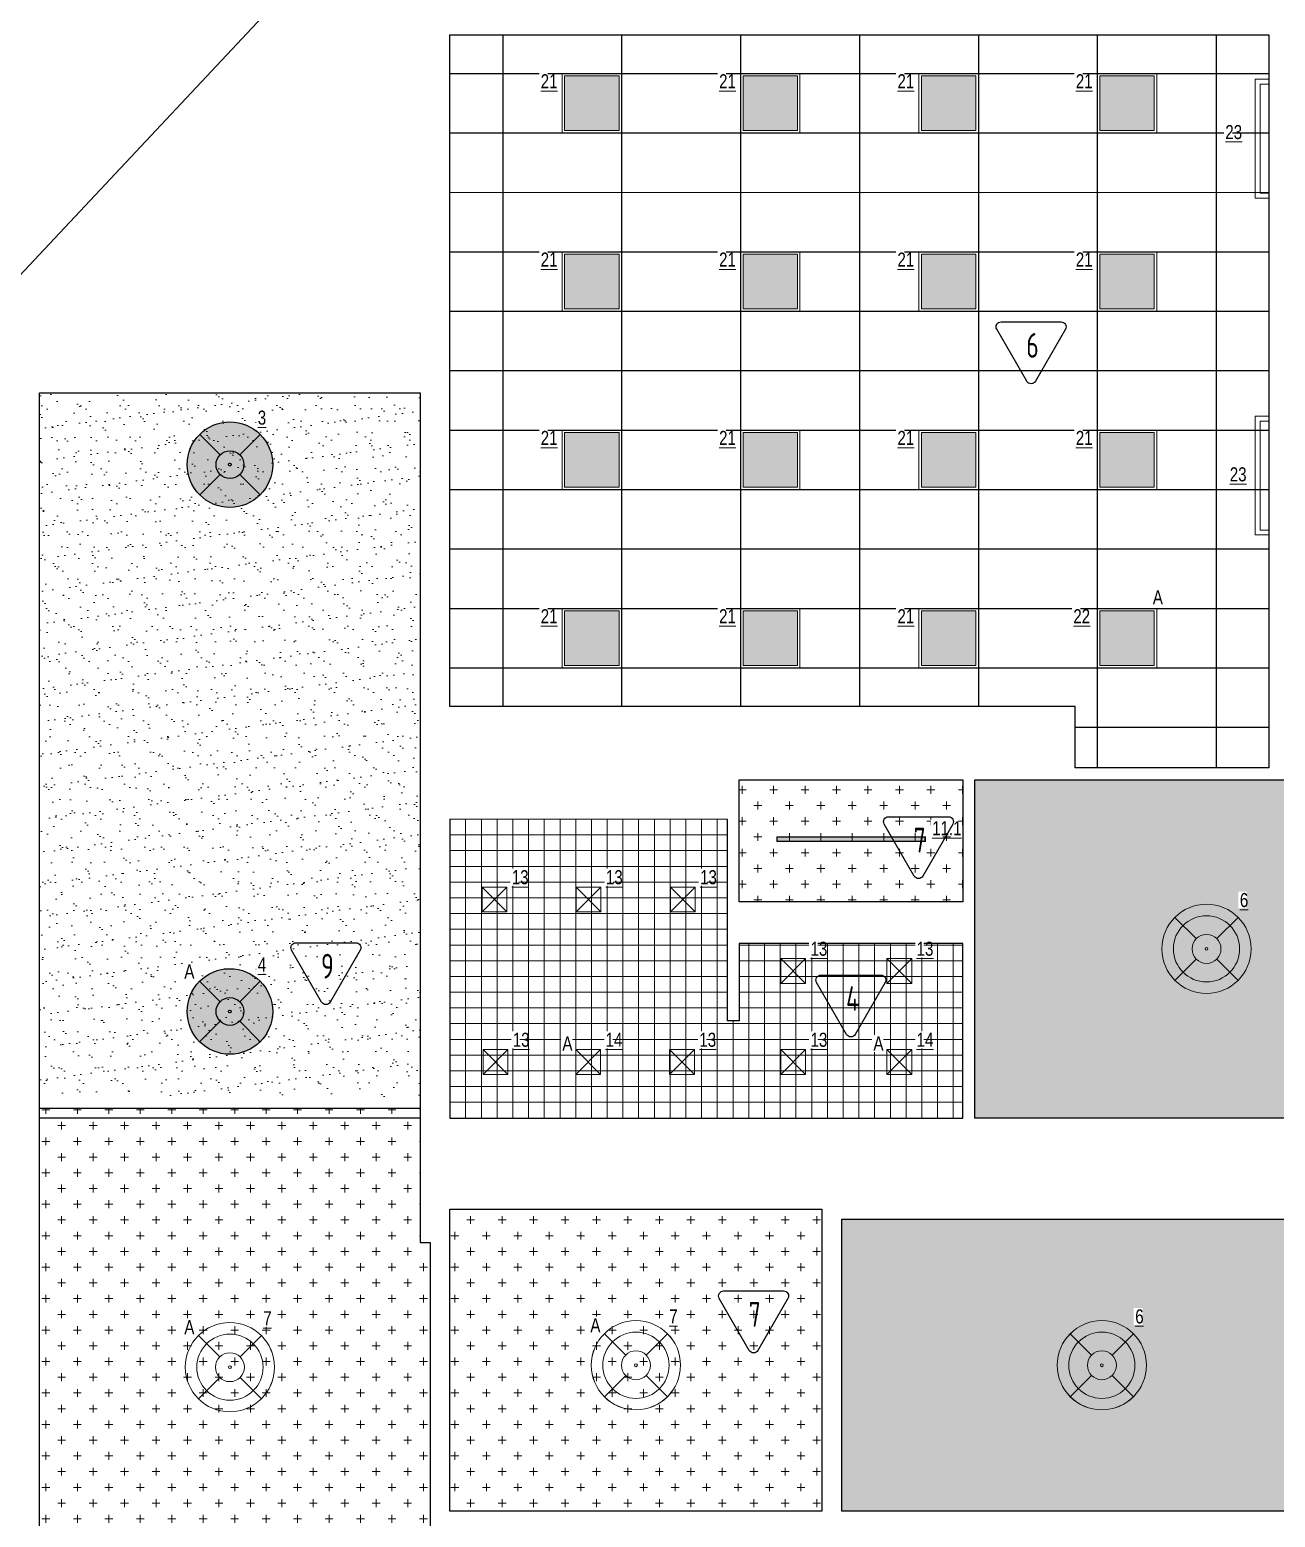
# Model space of a CAD drawing. Header units: millimetres. Extents: x -510890 to 418982, y -118257 to 141350.
# Drawn here: x 207936 to 220505, y 71136 to 86151 of the extents above; entities that cross this region are included whole.
import ezdxf

# ---------------------------------------------------------------- set-up
doc = ezdxf.new("R2010")
doc.units = ezdxf.units.MM
for name, color, linetype, lineweight in [('_ЭОМ_ОБЩ_Освещение_текст тип светильника', 172, 'Continuous', 50), ('_ЭОМ_светильник А', 1, 'Continuous', 35), ('_ЭОМ_светильник Р', 4, 'Continuous', 35), ('АР_Маркер экспликации', 239, 'Continuous', 13), ('АР_Потолки_Штриховка', 252, 'Continuous', 0), ('АР_тонкая линия', 250, 'Continuous', 0)]:
    doc.layers.add(name, color=color, linetype=linetype, lineweight=lineweight)
doc.layers.add('X-ref Light', color=250, linetype='Continuous')
doc.layers.add('X-ref Light Emergency', color=249, linetype='Continuous')
doc.layers.add('АР_Потолок_Грильято_белый_50х50', color=7, linetype='Continuous', lineweight=5, true_color=0x8e00bd)
doc.layers.add('АР_Потолок_Покраска', color=7, linetype='Continuous', lineweight=5, true_color=0x007399)
doc.layers.get('X-ref Light').off()
doc.styles.add('ISOCPEUR', font='isocpeur.ttf', dxfattribs={"height": 799.9999999999999})
doc.styles.add('ГОСТ', font='cad.shx', dxfattribs={"width": 0.8})
pattern_1 = [(0, (271876.3120309344, -2.91038304567337e-11), (158.75, 158.75), [79.375, -238.125]), (90, (271915.9995309344, -39.6875000000291), (-158.75, 158.75), [79.375, -238.125])]

# ---------------------------------------------------------------- blocks, each defined once
blk = doc.blocks.new('A$C4757d704')
at = {"true_color": 0xf8f6b0, "transparency": 33554687}
h = blk.add_hatch(color=51, dxfattribs=at)
h.dxf.hatch_style = 1
h.paths.add_polyline_path([(213.8624240825741, 686.4852035840837), (131.8888672508434, 768.4587604158228, 0.198841386224367), (0.1738138333512325, 450.347627666637, 0.1989833504630757), (132.0626810841545, 132.06268108414), (213.8624240825695, 213.8624240825578, -0.1989123673796465), (115.9790415045762, 450.1738138333185, -0.1989123673796514)])
edge = h.paths.add_edge_path()
edge.add_arc((450.1738138333512, 450.1738138333185), 334.194772328775, 135.0000000000014, 180)
edge.add_arc((450.1738138333512, 450.1738138333185), 334.194772328775, 180, 224.9999999999975)
edge.add_line((213.8624240825695, 213.8624240825578), (346.9345847065837, 346.9345847065766))
edge.add_ellipse((450.1738138333512, 450.1738138333185), major_axis=(-146.0023180000051, 0), ratio=0.9999999999999303, start_angle=315.0000000000051, end_angle=404.9999999999949, ccw=False)
edge.add_line((346.9345847065838, 553.4130429600605), (213.8624240825741, 686.4852035840837))
edge = h.paths.add_edge_path()
edge.add_line((213.8624240825741, 686.4852035840837), (346.9345847065837, 553.4130429600605))
edge.add_ellipse((450.1738138333512, 450.1738138333185), major_axis=(-146.0023180000051, 0), ratio=0.9999999999999303, start_angle=225.000000000002, end_angle=315.0000000000051, ccw=False)
edge.add_line((553.4130429601197, 553.4130429600615), (686.4852035841284, 686.4852035840837))
edge.add_arc((450.1738138333512, 450.1738138333185), 334.1947723287751, 44.99999999999855, 135.0000000000014)
h.paths.add_polyline_path([(131.8888672508434, 768.4587604158228), (213.8624240825741, 686.4852035840837, -0.4142135623731099), (686.4852035841284, 686.4852035840837), (768.4587604158592, 768.4587604158228, 0.4143735626423198)])
h.paths.add_polyline_path([(768.4587604158592, 768.4587604158228), (686.4852035841284, 686.4852035840837, -0.1989123673796514), (784.3685861621262, 450.1738138333185, -0.1989123673796514), (686.4852035841284, 213.8624240825533), (768.2849465825407, 132.0626810841327, 0.1989833504630816), (900.1738138333512, 450.347627666637, 0.198841386224367)])
edge = h.paths.add_edge_path()
edge.add_line((686.4852035841284, 686.4852035840837), (553.4130429601175, 553.4130429600593))
edge.add_ellipse((450.1738138333512, 450.1738138333185), major_axis=(-146.0023180000051, 0), ratio=0.9999999999999303, start_angle=495.000000000005, end_angle=585.000000000002, ccw=False)
edge.add_line((553.4130429601188, 346.9345847065764), (686.4852035841284, 213.8624240825533))
edge.add_arc((450.1738138333512, 450.1738138333185), 334.194772328775, 315.0000000000014, 360)
edge.add_arc((450.1738138333513, 450.1738138333185), 334.194772328775, 0, 44.99999999999856)
edge = h.paths.add_edge_path()
edge.add_ellipse((450.1738138333512, 450.1738138333185), major_axis=(-146.0023180000051, 0), ratio=0.9999999999999303, start_angle=404.9999999999949, end_angle=495.000000000005, ccw=False)
edge.add_line((346.9345847065837, 346.9345847065765), (213.8624240825695, 213.8624240825578))
edge.add_arc((450.1738138333512, 450.1738138333185), 334.194772328775, 224.9999999999975, 315.0000000000014)
edge.add_line((686.4852035841284, 213.8624240825533), (553.4130429601188, 346.9345847065764))
h.paths.add_polyline_path([(768.2849465825407, 132.0626810841327), (686.4852035841284, 213.8624240825533, -0.4142135623731155), (213.8624240825695, 213.8624240825578), (132.0626810841545, 132.06268108414, 0.4140535802038305)])
edge = h.paths.add_edge_path()
edge.add_ellipse((450.1738138333512, 450.1738138333185), major_axis=(-146.0023180000051, 0), ratio=0.9999999999999303, start_angle=495.000000000005, end_angle=585.0000000000019)
edge.add_ellipse((450.1738138333512, 450.1738138333185), major_axis=(-146.0023180000051, 0), ratio=0.9999999999999303, start_angle=225.000000000002, end_angle=315.0000000000051)
edge.add_ellipse((450.1738138333512, 450.1738138333185), major_axis=(-146.0023180000051, 0), ratio=0.9999999999999303, start_angle=315.0000000000051, end_angle=404.9999999999948)
edge.add_ellipse((450.1738138333512, 450.1738138333185), major_axis=(-146.0023180000051, 0), ratio=0.9999999999999303, start_angle=404.9999999999948, end_angle=495.000000000005)
edge = h.paths.add_edge_path(flags=0)
edge.add_ellipse((450.1738138333512, 450.1738138333185), major_axis=(-14.60023180000948, 0), ratio=0.999999999998702, start_angle=0, end_angle=360)
edge = h.paths.add_edge_path(flags=16)
edge.add_ellipse((450.1738138333512, 450.1738138333185), major_axis=(-14.60023180000948, 0), ratio=0.999999999998702, start_angle=0, end_angle=360)
at = {"layer": 'АР_Потолки_Штриховка', "color": 18, "ltscale": 100, "true_color": 0x000000}
for points in [[(131.8528573591811, 768.4947703074849), (346.9345847065761, 553.4130429600682)], [(768.4947703075213, 768.4947703074849), (553.4130429601264, 553.4130429600682)], [(346.9345847065761, 346.9345847065688), (131.8528573591811, 131.8528573591666)], [(553.4130429601264, 346.9345847065688), (768.4947703075213, 131.852857359152)]]:
    blk.add_lwpolyline(points, dxfattribs=at)
for centre, radius in [((450.1738138333512, 450.347627666637), 450), ((450.1738138333512, 450.1738138333185), 334.194772328775)]:
    blk.add_circle(centre, radius, dxfattribs=at)
for major_axis, ratio, start_param, end_param in [((-146.0023180000051, 0), 0.9999999999999303, 3.926990816987276, 10.21017612416686), ((-146.0023180000051, 0), 0.9999999999999303, 3.926990816987276, 10.21017612416686), ((-14.60023180000948, 0), 0.999999999998702, 3.926990816987891, 10.21017612416748)]:
    blk.add_ellipse((450.1738138333512, 450.1738138333185), major_axis=major_axis, ratio=ratio, start_param=start_param, end_param=end_param, dxfattribs=at)
blk = doc.blocks.new('подвесной светильник люстра')
at = {"true_color": 0xf8f6b0, "transparency": 33554687}
h = blk.add_hatch(color=51, dxfattribs=at)
h.dxf.hatch_style = 1
edge = h.paths.add_edge_path()
edge.add_ellipse((0, 0), major_axis=(-431.6666666666836, 0), ratio=0.9999999999999278, start_angle=225.0000000000021, end_angle=314.9999999999979)
edge.add_line((-305.234427212194, 305.234427212194), (-98.99494936611666, 98.99494936611666))
edge.add_ellipse((0, 0), major_axis=(-140.0000000000049, 0), ratio=0.9999999999999304, start_angle=225.000000000002, end_angle=314.999999999998, ccw=False)
edge.add_line((98.99494936612066, 98.99494936611336), (305.2344272121939, 305.2344272121939))
edge = h.paths.add_edge_path()
edge.add_ellipse((0, 0), major_axis=(-140.0000000000049, 0), ratio=0.9999999999999304, start_angle=314.999999999998, end_angle=405.000000000002, ccw=False)
edge.add_line((-98.99494936611666, 98.99494936611666), (-305.234427212194, 305.234427212194))
edge.add_ellipse((0, 0), major_axis=(-431.6666666666836, 0), ratio=0.9999999999999278, start_angle=314.9999999999979, end_angle=405.0000000000014)
edge.add_line((-305.2344272121976, -305.2344272121903), (-98.99494936611669, -98.99494936611666))
edge = h.paths.add_edge_path()
edge.add_ellipse((0, 0), major_axis=(-140.0000000000049, 0), ratio=0.9999999999999304, start_angle=405.000000000002, end_angle=494.999999999998, ccw=False)
edge.add_line((-98.99494936611664, -98.99494936611677), (-305.2344272121976, -305.2344272121903))
edge.add_ellipse((0, 0), major_axis=(-431.6666666666836, 0), ratio=0.9999999999999278, start_angle=405.0000000000014, end_angle=494.9999999999979)
edge.add_line((305.234427212194, -305.234427212194), (98.99494936611669, -98.99494936611666))
edge = h.paths.add_edge_path()
edge.add_ellipse((0, 0), major_axis=(-431.6666666666836, 0), ratio=0.9999999999999278, start_angle=494.9999999999979, end_angle=585.0000000000022)
edge.add_line((305.234427212194, 305.2344272121939), (98.99494936612007, 98.99494936611276))
edge.add_ellipse((0, 0), major_axis=(-140.0000000000049, 0), ratio=0.9999999999999304, start_angle=494.999999999998, end_angle=585.000000000002, ccw=False)
edge.add_line((98.99494936611674, -98.99494936611666), (305.2344272121939, -305.234427212194))
edge = h.paths.add_edge_path()
edge.add_ellipse((0, 0), major_axis=(-140.0000000000049, 0), ratio=0.9999999999999304, start_angle=494.999999999998, end_angle=585.0000000000019)
edge.add_ellipse((0, 0), major_axis=(-140.0000000000049, 0), ratio=0.9999999999999304, start_angle=225.000000000002, end_angle=314.999999999998)
edge.add_ellipse((0, 0), major_axis=(-140.0000000000049, 0), ratio=0.9999999999999304, start_angle=314.999999999998, end_angle=405.000000000002)
edge.add_ellipse((0, 0), major_axis=(-140.0000000000049, 0), ratio=0.9999999999999304, start_angle=405.000000000002, end_angle=494.999999999998)
edge = h.paths.add_edge_path(flags=16)
edge.add_ellipse((0, 0), major_axis=(-14.00000000000909, 0), ratio=0.9999999999987021, start_angle=0, end_angle=360)
at = {"color": 0, "linetype": 'ByBlock', "lineweight": -2}
for points in [[(-305.2344272121991, 305.2344272121991), (-98.99494936611154, 98.99494936611154)], [(305.2344272121991, 305.2344272121991), (98.99494936611882, 98.99494936611154)], [(-98.99494936611154, -98.99494936611154), (-305.2344272121918, -305.2344272121845)], [(98.99494936611154, -98.99494936611154), (305.2344272121991, -305.2344272121991)]]:
    blk.add_lwpolyline(points, dxfattribs=at)
for major_axis, ratio, start_param, end_param in [((-431.6666666666836, 0), 0.9999999999999278, 3.926990816987278, 10.21017612416686), ((-140.0000000000049, 0), 0.9999999999999304, 3.926990816987276, 10.21017612416686), ((-140.0000000000049, 0), 0.9999999999999304, 3.926990816987276, 10.21017612416686), ((-14.00000000000909, 0), 0.9999999999987021, 3.926990816987891, 10.21017612416748)]:
    blk.add_ellipse((0, 0), major_axis=major_axis, ratio=ratio, start_param=start_param, end_param=end_param, dxfattribs=at)
blk = doc.blocks.new('RVE-PLS5070-1500-P')
at = {"color": 0, "linetype": 'ByBlock', "lineweight": -2, "ltscale": 40}
for points in [[(750, -25), (-750, -25), (-750, 25), (750, 25)], [(745, -20), (-745, -20), (-745, 20), (745, 20)]]:
    blk.add_lwpolyline(points, close=True, dxfattribs=at)
blk = doc.blocks.new('Кососвет')
at = {"color": 0, "linetype": 'ByBlock', "lineweight": -2, "ltscale": 40}
for points in [[(-600, 26.38208023784682), (600, 26.38208023784682), (600, -111.2262301087801)], [(-600, 26.38208023784682), (-600, -111.2262301087801)], [(-600, -111.2262301087801), (-550, -111.2262301087801)], [(-550, -23.61791976216773), (550, -23.61791976216773)], [(-550, -111.2262301087801), (-550, -23.61791976216773)], [(600, -111.2262301087801), (550, -111.2262301087801), (550, -23.61791976216773)]]:
    blk.add_lwpolyline(points, dxfattribs=at)
blk = doc.blocks.new('RVE-SLIM-PRIME-595')
at = {"color": 0, "linetype": 'ByBlock', "lineweight": -2, "ltscale": 40}
for points in [[(300, -300), (-300, -300), (-300, 300), (300, 300)], [(275, -275), (-275, -275), (-275, 275), (275, 275)]]:
    blk.add_lwpolyline(points, close=True, dxfattribs=at)
blk = doc.blocks.new('светильник школа коридор')
at = {"color": 0, "linetype": 'ByBlock', "lineweight": -2}
for points in [[(-318.3209564741701, 318.3209564741665), (-103.2392291267752, 103.2392291267497)], [(318.3209564741701, 318.3209564741665), (103.2392291267752, 103.2392291267497)], [(-103.2392291267752, -103.2392291267497), (-318.3209564741701, -318.3209564741519)], [(103.2392291267752, -103.2392291267497), (318.3209564741701, -318.3209564741665)]]:
    blk.add_lwpolyline(points, dxfattribs=at)
blk.add_circle((0, 0), 334.194772328775, dxfattribs=at)
for major_axis, ratio, start_param, end_param in [((-450.1738138333509, 0), 0.999999999999928, 3.926990816987278, 10.21017612416686), ((-146.0023180000051, 0), 0.9999999999999303, 3.926990816987276, 10.21017612416686), ((-146.0023180000051, 0), 0.9999999999999303, 3.926990816987276, 10.21017612416686), ((-14.60023180000948, 0), 0.999999999998702, 3.926990816987891, 10.21017612416748)]:
    blk.add_ellipse((0, 0), major_axis=major_axis, ratio=ratio, start_param=start_param, end_param=end_param, dxfattribs=at)
blk = doc.blocks.new('40 НА 40 ГРИЛЬЯТО ДЛЯ 50')
at = {"color": 0, "linetype": 'ByBlock', "lineweight": -2, "ltscale": 100}
for points in [[(124.9999999999854, -125), (-125, -125), (-125, 125), (124.9999999999854, 125), (124.9999999999854, -125)], [(124.9999999999854, 125), (-125, -125)], [(-125, 125), (124.9999999999854, -125)]]:
    blk.add_lwpolyline(points, dxfattribs=at)
blk = doc.blocks.new('A$Cf9aa4cc4')
at = {"layer": 'АР_Потолки_Штриховка', "color": 18, "lineweight": 18, "ltscale": 100, "true_color": 0x000000}
for points in [[(-1035.6133983084, 18942.16719013275), (-1635.6133983084, 18942.16719013275), (-1635.6133983084, 19542.16719013275), (-1035.6133983084, 19542.16719013275)], [(764.3842343224678, 18942.16927373447), (164.3842343224678, 18942.16927373447), (164.3842343224678, 19542.16927373447), (764.3842343224678, 19542.16927373447)], [(2564.386601689272, 18942.17135734161), (1964.386601689272, 18942.17135734161), (1964.386601689272, 19542.17135734161), (2564.386601689272, 19542.17135734161)], [(4364.38423432014, 18942.17344094327), (3764.38423432014, 18942.17344094327), (3764.38423432014, 19542.17344094327), (4364.38423432014, 19542.17344094327)], [(-1060.6133983084, 18967.16719013275), (-1610.6133983084, 18967.16719013275), (-1610.6133983084, 19517.16719013275), (-1060.6133983084, 19517.16719013275)], [(739.3842343224678, 18967.16927373447), (189.3842343224678, 18967.16927373447), (189.3842343224678, 19517.16927373447), (739.3842343224678, 19517.16927373447)], [(2539.386601689272, 18967.17135734161), (1989.386601689272, 18967.17135734161), (1989.386601689272, 19517.17135734161), (2539.386601689272, 19517.17135734161)], [(4339.38423432014, 18967.17344094327), (3789.38423432014, 18967.17344094327), (3789.38423432014, 19517.17344094327), (4339.38423432014, 19517.17344094327)], [(-1035.611314719543, 17142.18064071672), (-1635.611314719543, 17142.18064071672), (-1635.611314719543, 17742.18064071672), (-1035.611314719543, 17742.18064071672)], [(764.386317911325, 17142.18272431838), (164.386317911325, 17142.18272431838), (164.386317911325, 17742.18272431838), (764.386317911325, 17742.18272431838)], [(2564.388685278129, 17142.18480792551), (1964.388685278129, 17142.18480792551), (1964.388685278129, 17742.18480792551), (2564.388685278129, 17742.18480792551)], [(4364.386317908997, 17142.18689152718), (3764.386317908997, 17142.18689152718), (3764.386317908997, 17742.18689152718), (4364.386317908997, 17742.18689152718)], [(-1060.611314719543, 17167.18064071672), (-1610.611314719543, 17167.18064071672), (-1610.611314719543, 17717.18064071672), (-1060.611314719543, 17717.18064071672)], [(739.386317911325, 17167.18272431838), (189.386317911325, 17167.18272431838), (189.386317911325, 17717.18272431838), (739.386317911325, 17717.18272431838)], [(2539.388685278129, 17167.18480792551), (1989.388685278129, 17167.18480792551), (1989.388685278129, 17717.18480792551), (2539.388685278129, 17717.18480792551)], [(4339.386317908997, 17167.18689152718), (3789.386317908997, 17167.18689152718), (3789.386317908997, 17717.18689152718), (4339.386317908997, 17717.18689152718)], [(-1035.586398509331, 15342.18064085292), (-1635.586398509331, 15342.18064085292), (-1635.586398509331, 15942.18064085292), (-1035.586398509331, 15942.18064085292)], [(-1060.586398509331, 15367.18064085292), (-1610.586398509331, 15367.18064085292), (-1610.586398509331, 15917.18064085292), (-1060.586398509331, 15917.18064085292)], [(764.4112341215368, 15342.18272445459), (164.4112341215368, 15342.18272445459), (164.4112341215368, 15942.18272445459), (764.4112341215368, 15942.18272445459)], [(739.4112341215368, 15367.18272445459), (189.4112341215368, 15367.18272445459), (189.4112341215368, 15917.18272445459), (739.4112341215368, 15917.18272445459)], [(2564.413601488108, 15342.18480806178), (1964.413601488108, 15342.18480806178), (1964.413601488108, 15942.18480806178), (2564.413601488108, 15942.18480806178)], [(2539.413601488108, 15367.18480806178), (1989.413601488108, 15367.18480806178), (1989.413601488108, 15917.18480806178), (2539.413601488108, 15917.18480806178)], [(4364.411234119209, 15342.18689166344), (3764.411234119209, 15342.18689166344), (3764.411234119209, 15942.18689166344), (4364.411234119209, 15942.18689166344)], [(4339.411234119209, 15367.18689166344), (3789.411234119209, 15367.18689166344), (3789.411234119209, 15917.18689166344), (4339.411234119209, 15917.18689166344)], [(-1035.607147510629, 13542.18064064675), (-1635.607147510629, 13542.18064064675), (-1635.607147510629, 14142.18064064675), (-1035.607147510629, 14142.18064064675)], [(-1060.607147510629, 13567.18064064675), (-1610.607147510629, 13567.18064064675), (-1610.607147510629, 14117.18064064675), (-1060.607147510629, 14117.18064064675)], [(764.3904851202387, 13542.18272424841), (164.3904851202387, 13542.18272424841), (164.3904851202387, 14142.18272424841), (764.3904851202387, 14142.18272424841)], [(739.3904851202387, 13567.18272424841), (189.3904851202387, 13567.18272424841), (189.3904851202387, 14117.18272424841), (739.3904851202387, 14117.18272424841)], [(2564.39285248681, 13542.18480785555), (1964.39285248681, 13542.18480785555), (1964.39285248681, 14142.18480785555), (2564.39285248681, 14142.18480785555)], [(2539.39285248681, 13567.18480785555), (1989.39285248681, 13567.18480785555), (1989.39285248681, 14117.18480785555), (2539.39285248681, 14117.18480785555)], [(4364.39048511791, 13542.18689145721), (3764.39048511791, 13542.18689145721), (3764.39048511791, 14142.18689145721), (4364.39048511791, 14142.18689145721)], [(4339.39048511791, 13567.18689145721), (3789.39048511791, 13567.18689145721), (3789.39048511791, 14117.18689145721), (4339.39048511791, 14117.18689145721)], [(2029.939834693912, 11837.99678944636), (529.9398346939124, 11837.99678944636), (529.9398346939124, 11787.99678944636), (2029.939834693912, 11787.99678944636)], [(2024.939834693912, 11832.99678944636), (534.9398346939124, 11832.99678944636), (534.9398346939124, 11792.99678944636), (2024.939834693912, 11792.99678944636)]]:
    blk.add_lwpolyline(points, close=True, dxfattribs=at)
at = {"layer": '_ЭОМ_светильник А', "color": 18, "lineweight": 18, "ltscale": 100, "true_color": 0x000000}
for name, p in [('RVE-SLIM-PRIME-595', (4064.390485117678, 13842.18689145727)), ('подвесной светильник люстра', (-4988.925033736741, 10073.69705337789))]:
    blk.add_blockref(name, p, dxfattribs=at)
at = {"layer": '_ЭОМ_светильник А', "color": 18, "lineweight": 18, "ltscale": 100, "true_color": 0x000000, "xscale": -1}
for p in [(-1372.592847618856, 9563.274182051537), (1766.641204245272, 9563.274182051537)]:
    blk.add_blockref('40 НА 40 ГРИЛЬЯТО ДЛЯ 50', p, dxfattribs=at)
at = {"layer": '_ЭОМ_светильник Р', "color": 18, "lineweight": 18, "ltscale": 100, "true_color": 0x000000}
for name, p in [('RVE-SLIM-PRIME-595', (-1335.6133983084, 19242.15268951587)), ('RVE-SLIM-PRIME-595', (464.3842343225842, 19242.1547731176)), ('RVE-SLIM-PRIME-595', (2264.386601689155, 19242.15685672473)), ('RVE-SLIM-PRIME-595', (4064.38423432014, 19242.15894032645)), ('RVE-SLIM-PRIME-595', (-1335.611314719543, 17442.16614009984)), ('RVE-SLIM-PRIME-595', (464.3863179114414, 17442.1682237015)), ('RVE-SLIM-PRIME-595', (2264.388685278012, 17442.1703073087)), ('RVE-SLIM-PRIME-595', (4064.386317908997, 17442.17239091036)), ('подвесной светильник люстра', (-4988.900180951459, 15593.73138325926)), ('RVE-SLIM-PRIME-595', (-1335.586398509331, 15642.16614023611)), ('RVE-SLIM-PRIME-595', (464.4112341215368, 15642.16822383777)), ('RVE-SLIM-PRIME-595', (2264.413601488341, 15642.1703074449)), ('RVE-SLIM-PRIME-595', (4064.411234119092, 15642.17239104657)), ('RVE-SLIM-PRIME-595', (-1335.607147510746, 13842.16614002988)), ('RVE-SLIM-PRIME-595', (464.3904851202387, 13842.16822363154)), ('RVE-SLIM-PRIME-595', (2264.39285248681, 13842.17030723873)), ('светильник школа коридор', (4867.088006594218, 10705.6012825316)), ('светильник школа коридор', (3811.088006630074, 6502.677685762435))]:
    blk.add_blockref(name, p, dxfattribs=at)
at = {"layer": '_ЭОМ_светильник Р', "color": 18, "lineweight": 18, "ltscale": 100, "true_color": 0x000000, "rotation": 89.99999999999999}
for p in [(5384.861776520964, 18883.27418205159), (5384.861776520964, 15483.27418205159)]:
    blk.add_blockref('Кососвет', p, dxfattribs=at)
at = {"layer": '_ЭОМ_светильник Р', "color": 18, "lineweight": 18, "ltscale": 100, "true_color": 0x000000, "xscale": -1}
for p in [(-2318.912148558535, 11204.23366095618), (-1368.912148558768, 11204.23366095618), (-418.5929194984492, 11204.23366095629), (695.9486806265777, 10482.29047534813), (1766.641204245272, 10482.29047534813), (-2309.245615578839, 9563.274182051537), (-426.2478931701044, 9563.274182051537), (695.9486806265777, 9563.274182051537)]:
    blk.add_blockref('40 НА 40 ГРИЛЬЯТО ДЛЯ 50', p, dxfattribs=at)
at = {"layer": 'X-ref Light', "color": 18, "linetype": 'ByBlock', "lineweight": 18, "ltscale": 40, "true_color": 0x000000}
for p in [(4416.914192760596, 10255.42746869827), (-5439.085807203082, 6033.097679490253), (-1341.585807203315, 6052.503871929162), (3360.914192796452, 6052.503871929104)]:
    blk.add_blockref('A$C4757d704', p, dxfattribs=at)
at = {"layer": 'X-ref Light Emergency', "color": 18, "linetype": 'ByBlock', "lineweight": 18, "ltscale": 40, "true_color": 0x000000}
for p in [(-4988.900180951459, 15593.73138325926), (-4988.925033736741, 10073.69705337789)]:
    blk.add_blockref('подвесной светильник люстра', p, dxfattribs=at)
at = {"layer": '_ЭОМ_ОБЩ_Освещение_текст тип светильника', "color": 18, "lineweight": 18, "ltscale": 40, "true_color": 0x000000, "char_height": 142.1875, "width": 55.871829552576, "attachment_point": 1, "style": 'ГОСТ', "bg_fill": 3, "box_fill_scale": 1.1, "bg_fill_color": 256, "bg_fill_transparency": 0}
for insert in [(5057.285105272313, 19021.47995279316), (5102.078422448714, 15566.80536275689)]:
    blk.add_mtext('{\\L23}', dxfattribs=dict(at, insert=insert))
for s, insert in [('{\\L21}', (-1851.995910409139, 19534.57402430582)), ('{\\L21}', (-51.99827777803876, 19534.57610790755)), ('{\\L21}', (1748.004089588532, 19534.57819151468)), ('{\\L21}', (3548.0017222194, 19534.5802751164)), ('{\\L21}', (-1851.993826820282, 17734.58747488979)), ('{\\L21}', (-51.99619418918155, 17734.58955849145)), ('{\\L21}', (1748.006173177389, 17734.59164209865)), ('{\\L21}', (3548.003805808257, 17734.59372570031)), ('{\\L3}', (-4707.528407577891, 16139.23164099769)), ('{\\L21}', (-1851.96891061007, 15934.58747502606)), ('{\\L21}', (-51.97127797920257, 15934.58955862772)), ('{\\L21}', (1748.031089387601, 15934.59164223485)), ('{\\L21}', (3548.028722018469, 15934.59372583652)), ('{\\L21}', (-1851.989659611369, 14134.58747481983)), ('{\\L21}', (-51.99202698050067, 14134.58955842149)), ('{\\L21}', (1748.01034038607, 14134.59164202868)), ('{\\L22}', (3523.200672321254, 14134.60822624722)), ('{\\L11.1}', (2098.941759581212, 11994.64965506506)), ('{\\L13}', (-2143.718353119446, 11500.11962259622)), ('{\\L13}', (-1193.718353119679, 11500.11962259622)), ('{\\L13}', (-243.3991240593605, 11500.11962259634)), ('{\\L6}', (5203.74445730052, 11269.79083480235)), ('{\\L13}', (871.14247606555, 10778.17643698817)), ('{\\L13}', (1941.834999684244, 10778.17643698817)), ('{\\L4}', (-4707.553260363173, 10619.19731111632)), ('{\\L13}', (-2134.051820139866, 9859.16014369158)), ('{\\L14}', (-1197.399052179884, 9859.16014369158)), ('{\\L13}', (-251.0540977311321, 9859.16014369158)), ('{\\L13}', (871.14247606555, 9859.16014369158)), ('{\\L14}', (1941.834999684244, 9859.16014369158)), ('{\\L6}', (4147.744457336375, 7066.867238033185))]:
    blk.add_mtext(s, dxfattribs=dict(at, insert=insert))
at = {"layer": '_ЭОМ_светильник А', "color": 18, "lineweight": 18, "ltscale": 100, "true_color": 0x000000, "char_height": 142.1875, "width": 86.04374658316377, "attachment_point": 1, "style": 'ГОСТ', "bg_fill": 3, "box_fill_scale": 1.1, "bg_fill_color": 256, "bg_fill_transparency": 0}
for insert in [(4325.399380778079, 14325.60904304319), (-5448.712569849566, 10548.53862010755), (-1633.458218656131, 9821.900820875104), (1505.775833207997, 9821.900820875104), (-5448.699529482517, 6958.112838984234, 4.999999999999952e-09), (-1351.19952948275, 6977.519031423144, 4.999999999999952e-09)]:
    blk.add_mtext('А', dxfattribs=dict(at, insert=insert))
at = {"layer": '_ЭОМ_светильник А', "color": 18, "lineweight": 18, "ltscale": 100, "true_color": 0x000000}
for p in [(-4988.911993369693, 6483.271493323555), (-891.4119933699258, 6502.677685762465)]:
    blk.add_blockref('светильник школа коридор', p, dxfattribs=at)
at = {"layer": '_ЭОМ_светильник Р', "color": 18, "lineweight": 18, "ltscale": 100, "true_color": 0x000000, "rotation": 180}
blk.add_blockref('RVE-PLS5070-1500-P', (1279.939834693912, 11812.99678944636), dxfattribs=at)
at = {"layer": '_ЭОМ_ОБЩ_Освещение_текст тип светильника', "color": 18, "lineweight": 18, "ltscale": 40, "true_color": 0x000000, "char_height": 142.1875, "width": 55.871829552576, "attachment_point": 1, "style": 'ГОСТ', "bg_fill": 3, "box_fill_scale": 1.1, "bg_fill_color": 256, "bg_fill_transparency": 0}
for insert in [(-4652.255542663392, 7047.461045594304), (-554.7555426636245, 7066.867238033214)]:
    blk.add_mtext('{\\L7}', dxfattribs=dict(at, insert=insert))
blk = doc.blocks.new('A$Cbdfa4545')
at = {"layer": 'АР_тонкая линия', "ltscale": 100}
blk.add_lwpolyline([(18478.62926937669, -47754.99613795045), (23133.80499407754, -42790.68553678031)], dxfattribs=at)

msp = doc.modelspace()

# ---------------------------------------------------------------- hatches: boundary and pattern name
at = {"layer": 'АР_Потолки_Штриховка', "ltscale": 100, "true_color": 0xf8f6b0}
h = msp.add_hatch(color=51, dxfattribs=at)
h.dxf.hatch_style = 1
h.paths.add_polyline_path([(213333.9131384523, 85134.57546643373), (213883.9131384523, 85134.57546643373), (213883.9131384523, 85684.57546643373), (213333.9131384523, 85684.57546643373)])
h = msp.add_hatch(color=51, dxfattribs=at)
h.dxf.hatch_style = 1
h.paths.add_polyline_path([(215133.9107710832, 85134.5775500354), (215683.9107710832, 85134.5775500354), (215683.9107710832, 85684.5775500354), (215133.9107710832, 85684.5775500354)])
h = msp.add_hatch(color=51, dxfattribs=at)
h.dxf.hatch_style = 1
h.paths.add_polyline_path([(216933.9131384498, 85134.57963364257), (217483.9131384498, 85134.57963364257), (217483.9131384498, 85684.57963364257), (216933.9131384498, 85684.57963364257)])
h = msp.add_hatch(color=51, dxfattribs=at)
h.dxf.hatch_style = 1
h.paths.add_polyline_path([(218733.9107710808, 85134.58171724425), (219283.9107710808, 85134.58171724425), (219283.9107710808, 85684.58171724425), (218733.9107710808, 85684.58171724425)])
h = msp.add_hatch(color=51, dxfattribs=at)
h.dxf.hatch_style = 1
h.paths.add_polyline_path([(213333.9152220411, 83334.58891701765), (213883.9152220411, 83334.58891701765), (213883.9152220411, 83884.58891701765), (213333.9152220411, 83884.58891701765)])
h = msp.add_hatch(color=51, dxfattribs=at)
h.dxf.hatch_style = 1
h.paths.add_polyline_path([(215133.9128546721, 83334.59100061933), (215683.9128546721, 83334.59100061933), (215683.9128546721, 83884.59100061933), (215133.9128546721, 83884.59100061933)])
h = msp.add_hatch(color=51, dxfattribs=at)
h.dxf.hatch_style = 1
h.paths.add_polyline_path([(216933.9152220387, 83334.5930842265), (217483.9152220387, 83334.5930842265), (217483.9152220387, 83884.5930842265), (216933.9152220387, 83884.5930842265)])
h = msp.add_hatch(color=51, dxfattribs=at)
h.dxf.hatch_style = 1
h.paths.add_polyline_path([(218733.9128546696, 83334.59516782817), (219283.9128546696, 83334.59516782817), (219283.9128546696, 83884.59516782817), (218733.9128546696, 83884.59516782817)])
h = msp.add_hatch(color=51, dxfattribs=at)
h.dxf.hatch_style = 1
h.paths.add_polyline_path([(213333.9401382513, 81534.5889171539), (213883.9401382513, 81534.5889171539), (213883.9401382513, 82084.5889171539), (213333.9401382513, 82084.5889171539)])
h = msp.add_hatch(color=51, dxfattribs=at)
h.dxf.hatch_style = 1
h.paths.add_polyline_path([(215133.9377708822, 81534.59100075558), (215683.9377708822, 81534.59100075558), (215683.9377708822, 82084.59100075558), (215133.9377708822, 82084.59100075558)])
h = msp.add_hatch(color=51, dxfattribs=at)
h.dxf.hatch_style = 1
h.paths.add_polyline_path([(216933.9401382488, 81534.59308436274), (217483.9401382488, 81534.59308436274), (217483.9401382488, 82084.59308436274), (216933.9401382488, 82084.59308436274)])
h = msp.add_hatch(color=51, dxfattribs=at)
h.dxf.hatch_style = 1
h.paths.add_polyline_path([(218733.9377708798, 81534.59516796442), (219283.9377708798, 81534.59516796442), (219283.9377708798, 82084.59516796442), (218733.9377708798, 82084.59516796442)])
h = msp.add_hatch(color=51, dxfattribs=at)
h.dxf.hatch_style = 1
h.paths.add_polyline_path([(213333.9193892499, 79734.58891694769), (213883.9193892499, 79734.58891694769), (213883.9193892499, 80284.58891694769), (213333.9193892499, 80284.58891694769)])
h = msp.add_hatch(color=51, dxfattribs=at)
h.dxf.hatch_style = 1
h.paths.add_polyline_path([(215133.9170218809, 79734.59100054936), (215683.9170218809, 79734.59100054936), (215683.9170218809, 80284.59100054936), (215133.9170218809, 80284.59100054936)])
h = msp.add_hatch(color=51, dxfattribs=at)
h.dxf.hatch_style = 1
h.paths.add_polyline_path([(216933.9193892475, 79734.59308415653), (217483.9193892475, 79734.59308415653), (217483.9193892475, 80284.59308415653), (216933.9193892475, 80284.59308415653)])
h = msp.add_hatch(color=51, dxfattribs=at)
h.dxf.hatch_style = 1
h.paths.add_polyline_path([(218733.9170218785, 79734.5951677582), (219283.9170218785, 79734.5951677582), (219283.9170218785, 80284.5951677582), (218733.9170218785, 80284.5951677582)])
h = msp.add_hatch(color=51, dxfattribs=at)
h.dxf.hatch_style = 1
h.paths.add_polyline_path([(216969.4663714546, 78000.40506574734), (215479.4663714546, 78000.40506574734), (215479.4663714546, 77960.40506574734), (216969.4663714546, 77960.40506574734)])
at = {"layer": 'АР_Потолок_Грильято_белый_50х50', "transparency": 33554559}
h = msp.add_hatch(dxfattribs=at)
h.set_pattern_fill('ANSI37', color=256, scale=50, angle=45)
h.set_pattern_definition([(90, (212175.6146875144, 75165.68245835253), (-158.75, 0), []), (180, (212175.6146875144, 75165.68245835253), (0, -158.75), [])])
h.paths.add_polyline_path([(214975.9397872961, 78179.5908391447), (212175.6146875143, 78181.47859973091), (212175.6146875141, 75165.68245835253), (217353.09208222, 75165.68245835253), (217353.0889695901, 76928.45651166937), (215095.9366746662, 76928.45655150247), (215095.9337724506, 76146.41862759937), (214975.9337724506, 76146.41862759937)])
at = {"layer": 'АР_Потолок_Покраска'}
h = msp.add_hatch(dxfattribs=at)
h.set_pattern_fill('AR-SAND', color=256, scale=5)
h.set_pattern_definition([(37.50000000000001, (3348.838042688963, 47614.56216568827), (-8.000156479920228, 244.7066186646712), [0, -193.04, 0, -215.9, 0, -206.375]), (7.499999999999999, (3348.838042688963, 47614.56216568827), (224.7616415690013, 358.4125502841771), [0, -104.14, 0, -173.99, 0, -66.67500000000001]), (327.5, (3192.628042689001, 47614.56216568827), (395.496185120729, 0.718592339272881), [0, -63.5, 0, -228.6, 0, -298.45]), (317.5, (3192.628042689001, 47614.56216568827), (381.7782262361486, 111.4646616286082), [0, -31.75, 0, -149.86, 0, -171.45])])
h.paths.add_polyline_path([(211875.6145433908, 82485.68245835185), (211875.5795989504, 75382.30448407712), (208035.5795839569, 75382.29910661948), (208035.5795989503, 82485.68245835183)])
h = msp.add_hatch(dxfattribs=at)
h.set_pattern_fill('CROSS', color=256, scale=25)
h.set_pattern_definition([(0, (-43835.89549598339, 64349.87301355062), (158.75, 158.75), [79.375, -238.125]), (90, (-43796.20799598339, 64310.18551355062), (-158.75, 158.75), [79.375, -238.125])])
h.paths.add_polyline_path([(215095.9397897765, 78578.44087577173), (217353.0241553476, 78580.32861536863), (217352.9850812208, 77346.82383060221), (215095.939576534, 77346.82383060221)])
h = msp.add_hatch(dxfattribs=at)
h.set_pattern_fill('CROSS', color=256, scale=25)
h.set_pattern_definition([(0, (271876.3120317059, 0.0003221026709070429), (158.75, 158.75), [79.375, -238.125]), (90, (271915.9995317059, -39.68717789732909), (-158.75, 158.75), [79.375, -238.125])])
h.paths.add_polyline_path([(241078.2040796922, 78580.33698142084), (241077.8892553187, 75165.69082440552), (217473.3398330048, 75165.69082440488), (217473.0250086313, 78580.33698142102)])
h = msp.add_hatch(dxfattribs=at)
h.set_pattern_fill('CROSS', color=256, scale=25)
h.set_pattern_definition(pattern_1)
h.paths.add_polyline_path([(208035.6145433905, 75263.9707861615), (211875.6145433905, 75263.97078616147), (211875.6145433904, 73908.16474467108), (211975.6145433905, 73908.16474467108), (211975.6145433906, 71908.16474467108), (211975.6145433907, 61655.68245839147), (208035.6145433904, 61655.68245839223)])
h = msp.add_hatch(dxfattribs=at)
h.set_pattern_fill('CROSS', color=256, scale=25)
h.set_pattern_definition([(0, (271876.3120309346, 0.001450396041036583), (158.75, 158.75), [79.375, -238.125]), (90, (271915.9995309346, -39.68604960395896), (-158.75, 158.75), [79.375, -238.125])])
h.paths.add_polyline_path([(216130.6145433676, 74144.48287219455), (220935.6145433904, 74144.48287219455), (220935.6145433904, 74865.69195269828), (237695.6145433904, 74865.69195269828), (237695.6145433904, 74144.48287222249), (242545.6145433903, 74144.48287225043), (242545.6145433904, 71195.69195280642), (216130.6145434132, 71195.69195259015)])
h = msp.add_hatch(dxfattribs=at)
h.set_pattern_fill('CROSS', color=256, scale=25)
h.set_pattern_definition(pattern_1)
h.paths.add_polyline_path([(212175.6145433904, 74244.4733778878), (215930.6145433904, 74244.4733778878), (215930.6145433903, 71195.69323684092), (212175.6145433905, 71195.69323684098)])

# ---------------------------------------------------------------- linework, layer by layer
for points in [[(212175.6487698398, 86100.6824583559), (220440.6145433906, 86100.6824583559), (220440.6145433906, 78700.32861537184), (218485.1551328058, 78700.32861535175), (218485.1551328058, 79318.46636834001), (212175.5803169414, 79318.46636833993)], [(211875.6145433908, 82485.68245835185), (211875.5795989504, 75165.68245835183), (208035.5795839569, 75165.6770808942), (208035.5795989503, 82485.68245835183)], [(215095.9397897765, 78578.44087577173), (217353.0241553476, 78580.32861536863), (217352.9850812208, 77346.82383060221), (215095.939576534, 77346.82383060221)], [(241078.2040796922, 78580.33698142084), (241077.8892553187, 75165.69082440552), (217473.3398330048, 75165.69082440488), (217473.0250086313, 78580.33698142102)], [(214975.9397872961, 78179.5908391447), (212175.6146875143, 78181.47859973091), (212175.6146875141, 75165.68245835253), (217353.09208222, 75165.68245835253), (217353.0889695901, 76928.45651166937), (215095.9366746662, 76928.45655150247), (215095.9337724506, 76146.41862759937), (214975.9337724506, 76146.41862759937)], [(208035.6145433905, 75263.9707861615), (211875.6145433905, 75263.97078616147), (211875.6145433904, 73908.16474467108), (211975.6145433905, 73908.16474467108), (211975.6145433906, 71908.16474467108), (211975.6145433907, 61655.68245839147), (208035.6145433904, 61655.68245839223)], [(216130.6145433676, 74144.48287219455), (220935.6145433904, 74144.48287219455), (220935.6145433904, 74865.69195269828), (237695.6145433904, 74865.69195269828), (237695.6145433904, 74144.48287222249), (242545.6145433903, 74144.48287225043), (242545.6145433904, 71195.69195280642), (216130.6145434132, 71195.69195259015)], [(212175.6145433904, 74244.4733778878), (215930.6145433904, 74244.4733778878), (215930.6145433903, 71195.69323684092), (212175.6145433905, 71195.69323684098)]]:
    msp.add_lwpolyline(points, close=True)
for points in [[(212708.9096133936, 86100.68989654517), (212708.9174642107, 79318.46646415102)], [(213908.9096133928, 86100.69128561478), (213908.9174642114, 79318.46646415105)], [(215108.909613392, 86100.6926746844), (215108.9174641294, 79318.53799933524)], [(216308.9096133912, 86100.69406375401), (216308.9174641302, 79318.53799933524)], [(217508.9096133903, 86100.69545282362), (217508.917464131, 79318.53799933524)], [(218708.9096133895, 86100.69684189324), (218708.9181797449, 78700.32871116504)], [(219908.9096133887, 86100.69823096285), (219908.9181797457, 78700.32871117751)], [(212175.644822082, 85709.54421855742), (220440.6145433906, 85709.60620560052)], [(212175.6387662828, 85109.54421849512), (220440.6145433906, 85109.60620558365)], [(212175.6327104836, 84509.54421843284), (220440.6145433906, 84509.60620556679)], [(212175.6266546843, 83909.54421837056), (220440.6145433906, 83909.6062055499)], [(212175.6205988851, 83309.54421830828), (220440.6145433906, 83309.60620553304)], [(212175.6145430859, 82709.54421824597), (220440.6145433906, 82709.60620551617)], [(212175.6084872866, 82109.54421818368), (220440.6145433906, 82109.6062054993)], [(212175.6024314874, 81509.5442181214), (220440.6145433906, 81509.60620548243)], [(212175.5963756882, 80909.54421805912), (220440.6145433906, 80909.60620546556)], [(212175.5903198889, 80309.54421799682), (220440.6145433906, 80309.6062054487)], [(212175.5842640897, 79709.54421792478), (220440.6145433906, 79709.60620562827)], [(218485.1551328058, 79109.5915396714), (220440.6145433906, 79109.6062056114)]]:
    msp.add_lwpolyline(points)
for points in [[(217738.4481938523, 83202.11362177548), (218344.6661345816, 83202.11362177525, -0.5773494962845065), (218387.9673836985, 83127.11385907962), (218084.858499182, 82602.11387087144, -0.5773541042744643), (217998.2556711705, 82602.11387087144), (217695.1470092068, 83127.11347360811, -0.5773491286020777), (217738.4481938523, 83202.11362177548, -1.710881644036777e-06)], [(216601.9598516992, 78207.42586149587), (217208.1777924285, 78207.42586149563, -0.5773494962845065), (217251.4790415454, 78132.4260988), (216948.3701570289, 77607.42611059181, -0.5773541042744643), (216861.7673290174, 77607.42611059181), (216558.6586670536, 78132.4257133285, -0.5773491286020777), (216601.9598516992, 78207.42586149587, -1.710881644036777e-06)], [(210621.5704846187, 76935.3750734896), (211227.788425348, 76935.37507348937, -0.5773494962845065), (211271.0896744649, 76860.37531079374), (210967.9807899484, 76335.37532258556, -0.5773541042744643), (210881.3779619369, 76335.37532258556), (210578.2692999732, 76860.37492532223, -0.5773491286020777), (210621.5704846187, 76935.3750734896, -1.710881644036777e-06)], [(215919.9770334716, 76608.67964160087), (216526.194974201, 76608.67964160064, -0.5773494962845065), (216569.4962233179, 76533.67987890501), (216266.3873388013, 76008.67989069683, -0.5773541042744643), (216179.7845107898, 76008.67989069683), (215876.6758488261, 76533.6794934335, -0.5773491286020777), (215919.9770334716, 76608.67964160087, -1.710881644036777e-06)], [(214937.2906140453, 73420.17287331952), (215543.5085547747, 73420.17287331929, -0.5773494962845065), (215586.8098038916, 73345.17311062365), (215283.7009193751, 72820.17312241546, -0.5773541042744643), (215197.0980913636, 72820.17312241546), (214893.9894293998, 73345.17272515215, -0.5773491286020777), (214937.2906140453, 73420.17287331952, -1.710881644036777e-06)]]:
    msp.add_lwpolyline(points, format="xyb")
at = {"layer": 'АР_Потолки_Штриховка', "color": 18, "ltscale": 100, "true_color": 0x000000}
for points in [[(213908.9131384523, 85109.57546643373), (213308.9131384523, 85109.57546643373), (213308.9131384523, 85709.57546643373), (213908.9131384523, 85709.57546643373)], [(213883.9131384523, 85134.57546643373), (213333.9131384523, 85134.57546643373), (213333.9131384523, 85684.57546643373), (213883.9131384523, 85684.57546643373)], [(215708.9107710832, 85109.5775500354), (215108.9107710832, 85109.5775500354), (215108.9107710832, 85709.5775500354), (215708.9107710832, 85709.5775500354)], [(215683.9107710832, 85134.5775500354), (215133.9107710832, 85134.5775500354), (215133.9107710832, 85684.5775500354), (215683.9107710832, 85684.5775500354)], [(217508.9131384498, 85109.57963364257), (216908.9131384498, 85109.57963364257), (216908.9131384498, 85709.57963364257), (217508.9131384498, 85709.57963364257)], [(217483.9131384498, 85134.57963364257), (216933.9131384498, 85134.57963364257), (216933.9131384498, 85684.57963364257), (217483.9131384498, 85684.57963364257)], [(219308.9107710808, 85109.58171724425), (218708.9107710808, 85109.58171724425), (218708.9107710808, 85709.58171724425), (219308.9107710808, 85709.58171724425)], [(219283.9107710808, 85134.58171724425), (218733.9107710808, 85134.58171724425), (218733.9107710808, 85684.58171724425), (219283.9107710808, 85684.58171724425)], [(213908.9152220411, 83309.58891701765), (213308.9152220411, 83309.58891701765), (213308.9152220411, 83909.58891701765), (213908.9152220411, 83909.58891701765)], [(213883.9152220411, 83334.58891701765), (213333.9152220411, 83334.58891701765), (213333.9152220411, 83884.58891701765), (213883.9152220411, 83884.58891701765)], [(215708.9128546721, 83309.59100061933), (215108.9128546721, 83309.59100061933), (215108.9128546721, 83909.59100061933), (215708.9128546721, 83909.59100061933)], [(215683.9128546721, 83334.59100061933), (215133.9128546721, 83334.59100061933), (215133.9128546721, 83884.59100061933), (215683.9128546721, 83884.59100061933)], [(217508.9152220387, 83309.5930842265), (216908.9152220387, 83309.5930842265), (216908.9152220387, 83909.5930842265), (217508.9152220387, 83909.5930842265)], [(217483.9152220387, 83334.5930842265), (216933.9152220387, 83334.5930842265), (216933.9152220387, 83884.5930842265), (217483.9152220387, 83884.5930842265)], [(219308.9128546696, 83309.59516782817), (218708.9128546696, 83309.59516782817), (218708.9128546696, 83909.59516782817), (219308.9128546696, 83909.59516782817)], [(219283.9128546696, 83334.59516782817), (218733.9128546696, 83334.59516782817), (218733.9128546696, 83884.59516782817), (219283.9128546696, 83884.59516782817)], [(213908.9401382513, 81509.5889171539), (213308.9401382513, 81509.5889171539), (213308.9401382513, 82109.5889171539), (213908.9401382513, 82109.5889171539)], [(213883.9401382513, 81534.5889171539), (213333.9401382513, 81534.5889171539), (213333.9401382513, 82084.5889171539), (213883.9401382513, 82084.5889171539)], [(215708.9377708822, 81509.59100075558), (215108.9377708822, 81509.59100075558), (215108.9377708822, 82109.59100075558), (215708.9377708822, 82109.59100075558)], [(215683.9377708822, 81534.59100075558), (215133.9377708822, 81534.59100075558), (215133.9377708822, 82084.59100075558), (215683.9377708822, 82084.59100075558)], [(217508.9401382488, 81509.59308436274), (216908.9401382488, 81509.59308436274), (216908.9401382488, 82109.59308436274), (217508.9401382488, 82109.59308436274)], [(217483.9401382488, 81534.59308436274), (216933.9401382488, 81534.59308436274), (216933.9401382488, 82084.59308436274), (217483.9401382488, 82084.59308436274)], [(219308.9377708798, 81509.59516796442), (218708.9377708798, 81509.59516796442), (218708.9377708798, 82109.59516796442), (219308.9377708798, 82109.59516796442)], [(219283.9377708798, 81534.59516796442), (218733.9377708798, 81534.59516796442), (218733.9377708798, 82084.59516796442), (219283.9377708798, 82084.59516796442)], [(213908.9193892499, 79709.58891694769), (213308.9193892499, 79709.58891694769), (213308.9193892499, 80309.58891694769), (213908.9193892499, 80309.58891694769)], [(213883.9193892499, 79734.58891694769), (213333.9193892499, 79734.58891694769), (213333.9193892499, 80284.58891694769), (213883.9193892499, 80284.58891694769)], [(215708.9170218809, 79709.59100054936), (215108.9170218809, 79709.59100054936), (215108.9170218809, 80309.59100054936), (215708.9170218809, 80309.59100054936)], [(215683.9170218809, 79734.59100054936), (215133.9170218809, 79734.59100054936), (215133.9170218809, 80284.59100054936), (215683.9170218809, 80284.59100054936)], [(217508.9193892475, 79709.59308415653), (216908.9193892475, 79709.59308415653), (216908.9193892475, 80309.59308415653), (217508.9193892475, 80309.59308415653)], [(217483.9193892475, 79734.59308415653), (216933.9193892475, 79734.59308415653), (216933.9193892475, 80284.59308415653), (217483.9193892475, 80284.59308415653)], [(219308.9170218785, 79709.5951677582), (218708.9170218785, 79709.5951677582), (218708.9170218785, 80309.5951677582), (219308.9170218785, 80309.5951677582)], [(219283.9170218785, 79734.5951677582), (218733.9170218785, 79734.5951677582), (218733.9170218785, 80284.5951677582), (219283.9170218785, 80284.5951677582)], [(216974.4663714546, 78005.40506574734), (215474.4663714546, 78005.40506574734), (215474.4663714546, 77955.40506574734), (216974.4663714546, 77955.40506574734)], [(216969.4663714546, 78000.40506574734), (215479.4663714546, 78000.40506574734), (215479.4663714546, 77960.40506574734), (216969.4663714546, 77960.40506574734)]]:
    msp.add_lwpolyline(points, close=True, dxfattribs=at)

# ---------------------------------------------------------------- block references
at = {"layer": 'X-ref Light', "linetype": 'ByBlock', "ltscale": 40}
for p in [(219361.4407295212, 76422.83574499922), (209505.4407295574, 72200.50595579122), (213602.9407295573, 72219.91214823013), (218305.4407295571, 72219.91214823008)]:
    msp.add_blockref('A$C4757d704', p, dxfattribs=at)
at = {"layer": 'X-ref Light Emergency', "linetype": 'ByBlock', "ltscale": 40}
for p in [(209955.626355809, 81761.13965956023), (209955.601503024, 76241.10532967885)]:
    msp.add_blockref('подвесной светильник люстра', p, dxfattribs=at)

# ---------------------------------------------------------------- texts
at = {"char_height": 250, "width": 294.3337657886732, "attachment_point": 1, "style": 'ISOCPEUR'}
for s, insert in [('{\\W0.7;6}', (217992.1404319799, 83090.03158625633)), ('{\\W0.7;7}', (216855.6520898268, 78095.34382597673)), ('{\\W0.7;9}', (210875.2627227463, 76823.29303797045)), ('{\\W0.7;4}', (216173.6692715993, 76496.59760608172)), ('{\\W0.7;7}', (215190.982852173, 73308.09083780038))]:
    msp.add_mtext(s, dxfattribs=dict(at, insert=insert))

# ---------------------------------------------------------------- next in the draw order: block references
at = {"layer": 'X-ref Light', "color": 18, "lineweight": 30, "true_color": 0x000000}
msp.add_blockref('A$Cf9aa4cc4', (214944.5265367604, 66167.40827630098), dxfattribs=at)

# ---------------------------------------------------------------- next in the draw order: block references
at = {"layer": 'АР_Маркер экспликации', "ltscale": 100}
msp.add_blockref('A$Cbdfa4545', (188580.552935419, 130600.6824583525), dxfattribs=at)

doc.saveas('drawing.dxf')
